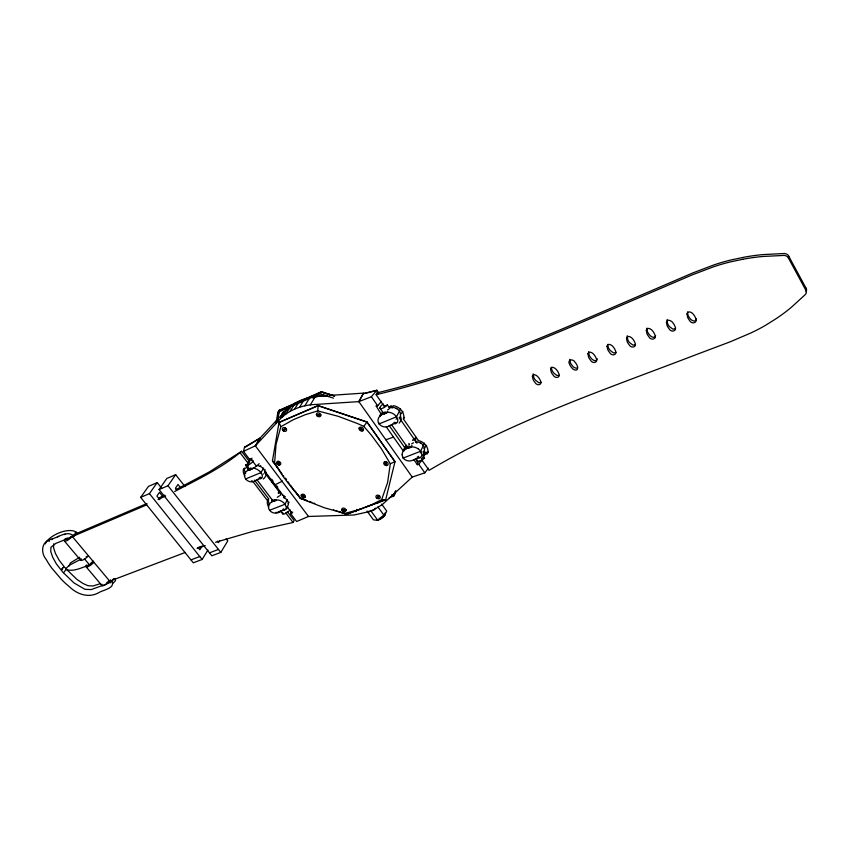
<?xml version="1.0" encoding="UTF-8"?>
<svg xmlns="http://www.w3.org/2000/svg" width="849" height="849" viewBox="0 0 849 849"><rect width="100%" height="100%" fill="white"/><g stroke="black" fill="none" stroke-linecap="round" stroke-linejoin="round"><path stroke-width="1.27" d="M607.651 344.397L608.298 347.421A13.223 11.186 13.3 0 0 610.07 350.319L613.53 352.94L615.939 352.452M424.511 448.972L424.489 448.41M687.467 312.018L688.03 315.202A13.86 11.844 6.3 0 0 689.802 318.216C691.001 320.466 695.925 322.896 696.435 318.948M274.598 463.023L276.052 444.505L280.839 426.707L293.563 419.576L305.226 414.726L317.749 410.916L338.125 416.286L357.493 423.545L363.828 426.4L371.087 434.805L381.403 448.76L390.307 463.777L387.6 482.497L381.647 499.679L371.331 504.89L358.649 509.74L344.652 513.422L324.573 507.829L305.629 500.475L300.992 498.352L293.043 489.459L282.95 476.278L274.598 463.023L272.412 461.028L279.056 422.377L318.142 405.557L367.001 421.942L395.008 461.601L385.669 499.796L346.477 514.314L338.518 511.576M317.749 410.916L318.142 405.557M569.785 359.36L570.432 362.725A12.958 10.857 16.3 0 0 572.215 365.558C573.372 368.201 579.74 369.856 577.033 365.303A12.873 10.719 17.5 0 0 575.24 362.459C573.149 358.045 566.57 359.743 569.743 364.677A12.979 10.867 16.3 0 0 571.526 367.511C572.672 369.771 577.914 371.979 577.702 367.819M588.58 351.73L589.206 355.147A13.085 11.016 14.8 0 0 590.989 358.002C592.124 360.018 596.847 362.523 597.229 358.745M421.677 459.755L429.085 470.335C512.541 420.828 605.114 389.553 695.331 354.956L730.416 341.723L750.898 332.967A179.457 163.305 5.4 0 0 765.894 325.103L775.912 318.789A178.343 162.265 5 0 0 791.183 307.465L805.298 294.571A7.949 6.728 -1.5 0 0 805.775 293.85L806.189 292.884A4.627 3.916 -1.6 0 0 806.062 290.602L806.009 288.119L788.403 255.602A4.712 4.054 -2.4 0 0 786.153 253.915L785.283 253.66A7.97 6.866 -2.2 0 0 784.327 253.511L763.463 254.562A174.724 141.114 3.8 0 0 759.208 254.965A170.118 137.644 3.6 0 0 743.183 257.385L730.862 260.006A172.22 139.247 3.8 0 0 713.85 264.941L692.508 273.049L657.614 288.066C565.912 327.226 474.506 369.591 377.126 392.822L376.107 394.7L384.226 406.3L387.399 404.973L389.235 407.594L393.777 405.695A11.048 8.713 27.2 0 1 403.317 419.13M646.917 328.064L647.458 331.598A13.531 11.515 9.9 0 0 649.23 334.548C650.419 336.469 654.675 339.122 655.64 335.716M805.786 290.082L788.434 258.043L788.7 256.133M276.063 423.078L277.835 412.381L279.151 410.3L321.463 391.676L334.676 396.048M277.379 420.987L279.151 410.3L281.475 410.47M277.517 421.369L279.31 410.534L321.633 391.909L334.262 396.09M260.367 438.02L245.775 446.914A1.316 0.584 9.1 0 0 244.576 446.988L243.472 451.36L249.765 459.67L251.049 459.086A6.569 2.016 -37 0 0 251.941 458.173M45.294 543.901C48.658 535.432 68.918 526.529 76.665 532.419L73.884 536.09L55.716 543.434L50.961 547.276L50.728 551.383L52.659 557.156L56.384 563.916L61.192 570.104L63.94 566.4L59.154 560.234L55.45 553.484L53.54 547.722L53.699 543.806M369.888 511.469L354.054 515.003L308.505 516.468L296.641 521.509L290.613 513.56L290.995 511.523M533.204 373.878L533.809 377.529A12.703 10.528 18.9 0 0 535.602 380.299L538.966 382.825L541.238 382.379M389.224 497.758L393.734 496.071L394.658 492.293M393.734 496.071L395.411 491.306M395.772 490.711L394.955 494.065L391.485 495.36M627.241 335.705L627.708 339.579A13.372 11.345 11.7 0 0 629.491 342.497L632.961 345.15L635.402 344.652M249.765 459.67L249.988 458.853M667.144 319.511L667.558 323.48A13.69 11.674 8.1 0 0 669.32 326.462L672.843 329.157L675.358 328.648M282.229 414.153L284.426 411.797M248.173 468.075L248.163 469.317M422.696 455.457L427.238 453.684L428.151 451.721L423.884 453.377A5.168 1.931 -35 0 1 422.696 455.457L424.479 458.014A5.168 1.942 -35 0 1 419.045 461.453A5.168 1.942 -35 0 1 417.156 459.818M806.115 291.642L806.412 290.91A4.616 3.905 -1.8 0 0 806.285 288.639L806.009 288.119M402.214 454.682A7.068 6.251 5.6 0 0 403.307 458.025L420.637 451.254L424.436 443.178M367.076 511.098L373.496 519.875L377.773 520.299L384.417 515.874L386.698 511.056L381.657 504.094M405.408 447.179L405.939 446.065A3.3 1.21 -35.1 0 0 404.676 447.561L403.126 450.745L386.284 426.845M403.296 458.025L403.646 457.303M374.282 509.421L371.236 511.342L369.697 511.204L374.176 509.633L375.3 508.095M377.816 502.926L377.784 503.001A5.572 2.144 -36.1 0 1 377.901 503.064M390.307 463.777L395.008 461.601M369.527 511.629L368.498 511.3M404.05 449.949L403.774 450.511A6.633 4.892 29.2 0 0 403.784 451.265M382.337 412.147L381.944 412.922M404.527 417.315L403.562 419.247L418.196 440.238M355.742 511.65L356.867 509.421M361.08 508.784L346.477 514.314L344.652 513.422M400.558 408.857L396.525 416.753L379.195 423.895L379.567 423.184M386.136 439.294L385.86 439.814L393.49 437.065M381.647 413.505L380.999 414.758M287.132 506.736A6.58 5.052 26.4 0 0 288.278 503.584L289.084 502.141M384.226 406.3L384.735 405.355M367.001 421.942L363.828 426.4M380.755 415.193L380.034 416.477M215.55 542.309L252.938 531.368L293.064 522.485L294.147 520.543L287.27 511.469M243.472 451.36L255.347 445.831L278.684 420.69C287.917 409.95 302.202 404.899 316.072 404.421L358.83 401.619L363.574 393.119L329.263 395.454M428.458 468.149L424.818 472.84L412.232 477.064L358.83 401.619L363.351 393.554L376.924 390.253M295.24 491.306L300.334 498.395L307.518 500.868M288.31 503.584A6.23 4.786 26.4 0 0 283.991 497.737L284.776 496.368M287.471 499.7L284.818 504.327L269.653 510.249M283.991 497.747L285.052 496.697M282.547 481.054L275.002 484.79M277.835 412.381L320.211 393.756L321.463 391.676M184.955 486.477L175.669 474.676L166.786 478.486L159.06 489.533L211.826 555.798L220.814 552.402L227.765 540.909L226.152 538.85M310.331 404.867L315.425 396.472L326.716 395.623M304.823 405.811L309.938 397.417L315.425 396.472M265.281 469.826L264.57 470.983L284.595 497.482M299.559 407.223L304.717 398.828L309.938 397.417M247.675 470.537A7.715 6.59 8.9 0 0 245.255 472.67A7.025 6.092 12.8 0 0 244.47 475.758A6.696 5.805 15.7 0 0 245.69 478.91L260.834 472.67L263.625 468.128M219.636 540.707L218.469 542.617L217.291 541.131M294.614 409.091L299.803 400.707L304.717 398.828M161.692 488.249L157.203 482.614L148.501 486.36L140.658 497.376L193.307 562.813L202.115 559.47L207.909 550.099M290.008 411.394L295.229 403.01L299.803 400.707M282.017 417.22L287.27 408.836L295.229 403.01M280.839 426.707L279.056 422.377M202.2 545.971L199.823 549.781L198.655 548.316M285.805 414.11L291.037 405.726M249.893 470.41L245.711 464.912L248.47 463.756L249.648 461.877L241.604 451.275L209.448 471.832L175.976 489.65M308.505 516.468L255.347 445.831L260.388 437.851L244.661 447.03M255.347 445.831L260.696 437.394L287.27 408.836M174.703 491.507C197.626 479.441 221.897 468.011 241.604 451.275M110.052 583.04L110.529 580.345M399.805 417.347L400.07 416.912A7.344 5.794 27.3 0 0 393.437 407.403M159.06 489.533L167.996 485.734L175.669 474.676M105.605 584.218L111.76 581.374L113.724 578.551M260.696 465.623L260.155 466.366A6.654 5.158 28.1 0 0 255.942 465.539L251.049 459.086M140.658 497.376L149.424 493.64L157.203 482.614M423.693 451.509L423.938 451.116A7.27 5.667 25.3 0 0 423.364 445.438M81.355 558.971L69.438 565.201L66.625 567.843L66.466 569.615C74.139 572.046 82.332 567.143 89.633 565.01L91.618 562.229M284.733 429.827L285.805 428.331L283.64 431.005M283.948 429.796L285.285 427.96L283.12 430.634M378.495 497.376L379.524 495.901L377.2 498.405M413.824 459.606L417.4 464.7L418.769 464.233L422.303 459.712M380.904 413.686L376.34 406.3A7.015 2.314 -35 0 1 376.309 405.366M376.34 406.3L377.709 405.78L381.424 401.354M377.731 497.323L379.015 495.529L376.691 498.045M358.83 401.619L371.363 396.759L376.807 390.338L378.633 392.747M48.881 541.503L49.624 540.781M412.232 477.064L382.464 504.433L374.176 509.633M271.754 481.882L272.954 481.15M112.875 583.433L115.549 580.578L115.061 578.424M261.067 477.584L260.388 478.029M395.836 422.399L395.241 422.791M387.77 411.277L387.102 411.712M412.041 445.629L411.16 446.192M371.374 505.134L372.095 504.688M392.673 424.065L389.595 425.88A8.225 7.45 6.8 0 1 386.008 426.92A7.503 6.739 7.2 0 1 382.188 426.272A7.142 6.399 7.8 0 1 379.195 423.895M280.435 492.006L279.066 492.728M258.064 479.197L255.453 480.746A7.715 6.909 20 0 1 252.195 481.85A6.856 6.039 16.3 0 1 245.637 478.942M414.153 438.742L415.798 437.797A7.715 7.079 6.7 0 1 416.36 437.405M413.622 439.06L413.081 439.379M281.9 510.546L279.3 512.064M247.611 470.452L251.208 468.712M381.71 414.662L387.293 412.338M271.627 501.992L275.214 500.305M405.864 449.015L407.647 448.06M413.58 459.978L417.729 458.046M408.029 447.848L411.457 446.807M559.035 375.47L556.732 375.375L553.76 372.987A12.831 10.687 17.6 0 1 551.977 370.196L551.266 367.267M51.481 539.571L52.553 539.03M79.71 557.231L70.382 562.94L69.151 565.943M159.347 497.747L164.759 495.137M158.063 499.605L165.651 495.954M146.983 503.499L73.704 534.732M146.835 504.826L72.335 536.568L109.744 581.162L185.167 552.476M278.96 422.526L318.057 405.705L366.917 422.091L394.934 461.76M290.613 513.56L291.886 513.008A6.452 2.271 -37.2 0 0 292.746 512.096M248.343 462.429L249.648 461.877M246.178 466.483L248.025 465.719M104.905 584.515L103.78 584.972M57.435 536.929L58.74 536.409M103.005 585.29L91.225 589.577L84.985 589.323L73.98 582.934L63.526 572.842L66.275 569.148L77.036 579.485L83.075 583.528L87.967 585.683L93.05 585.99L100.543 583.56M277.347 512.361L276.859 512.552A10.188 7.397 29.8 0 1 276.01 512.393M278.09 512.074L279.565 511.501M280.541 511.119L280.786 511.024A4.85 1.687 -37.2 0 1 280.839 510.642M423.29 458.471L424.479 458.014M280.786 511.024L283.088 513.167M197.817 547.669L201.107 546.395M190.961 559.894L199.77 556.541M209.47 552.848L218.458 549.43M392.089 494.85L394.796 493.842M365.961 506.97L385.743 499.637L381.647 499.679M403.126 450.745L403.774 450.511M75.02 532.949L76.665 532.419M197.042 548.369L205.193 545.663M320.306 396.069L324.18 395.793M63.983 534.594L65.246 534.286M376.107 394.7C473.646 371.501 565.211 329.125 657.073 289.965L692.041 274.938L713.425 266.841A172.591 139.406 3.9 0 1 730.458 261.885L742.811 259.263M251.463 468.648L252.493 468.425A7.715 4.033 39.9 0 1 254.987 468.404M410.364 447.041L409.749 447.168M395.188 423.598L392.981 424.012M275.469 500.252L276.509 500.061M260.335 478.751L258.361 479.069M419.173 457.813L417.888 458.025M284.192 510.175L283.12 510.323M278.822 492.823L278.09 492.929M282.197 510.44L282.982 510.334M382.782 413.484L382.23 413.527M414.832 438.933L415.554 438.933M406.947 447.826L406.331 447.848M300.992 498.352L300.334 498.395L293.839 489.703M280.191 510.928L282.823 513.9M318.014 414.556L316.433 414.567A2.494 1.252 -14.8 0 0 318.057 415.384A2.494 1.252 -14.8 0 0 320.667 414.524L318.545 414.545M316.581 415.108L320.805 415.076A2.494 1.252 -14.8 0 1 318.354 415.925A2.494 1.252 -14.8 0 1 316.613 415.267M343.537 509.612L341.754 509.58A2.388 1.337 -14.9 0 0 343.346 510.493A2.388 1.337 -14.9 0 0 345.83 509.655L344.047 509.623M392.811 407.393L393.469 407.456M416.838 441.798L417.485 441.883A7.27 5.667 25.3 0 1 423.386 445.481M320.211 393.756L333.455 398.149M300.419 498.236L306.171 500.22M338.847 511.501L340.767 512.159M341.733 512.499L346.562 514.165M308.951 501.366L310.394 501.865M311.116 502.109L311.827 502.364M313.992 503.107L314.714 503.351M333.455 509.825L334.177 510.079M335.631 510.578L337.796 511.321M396.175 408.327L396.791 408.666M420.17 442.753L420.775 443.082M271.733 500.719L272.073 499.403A6.781 4.935 29.8 0 0 271.68 501.356M302.69 495.827L301.353 494.871A2.377 1.592 40.8 0 0 302.647 497.005A2.377 1.592 40.8 0 0 304.897 497.408A2.207 1.624 29.1 0 0 303.613 494.341A2.207 1.624 29.1 0 0 301.331 496.156A2.207 1.624 29.1 0 0 304.897 497.408L303.348 496.304M361.218 428.703L359.594 427.525A2.505 1.56 40.9 0 0 360.995 429.721A2.505 1.56 40.9 0 0 363.308 430.22L361.918 429.201M360.422 428.745L359.265 427.907A2.505 1.56 40.9 0 0 360.655 430.103A2.505 1.56 40.9 0 0 362.969 430.602A2.335 1.804 28.4 0 0 361.695 427.27A2.335 1.804 28.4 0 0 359.191 429.307A2.335 1.804 28.4 0 0 362.969 430.602L360.889 429.085M63.399 572.704C59.292 570.496 64.078 564.203 66.137 569M86.014 566.665L101.901 585.513M84.444 558.844L89.633 565.01M64.375 540.972L80.634 560.276M73.884 536.09C67.74 530.105 58.528 537.035 51.895 539.051C41.58 540.771 40.147 552.317 46.249 559.533A61.627 41.017 33.2 0 0 51.938 568.299L61.34 579.315A61.383 40.826 33 0 0 69.597 586.882C77.333 594.533 89.187 598.439 99.057 592.475C103.122 590.076 115.814 587.964 111.76 581.374M159.75 499.605L156.895 496.039L159.474 492.346L162.764 496.474M149.424 493.64L202.115 559.47M176.666 489.735L175.456 488.196L177.993 484.492L180.412 487.57M167.996 485.734L220.814 552.402M254.456 480.141L268.517 498.586L267.382 500.507L252.832 481.436M240.405 453.133L248.47 463.756M285.688 512.775L293.064 522.485M271.712 479.25L272.72 480.598M276.763 485.946L277.772 487.284M264.729 471.98L280.043 492.24M264.665 472.596L279.714 492.494M287.132 506.736L291.886 513.008M256.95 479.738L273.41 501.483M278.96 469.518L272.508 460.88L282.091 473.975M285.391 478.114L286.548 479.674M283.396 475.727L283.831 476.31M286.017 479.239L286.453 479.823M287.758 481.563L288.193 482.147M288.628 482.731L289.063 483.314M290.369 485.066L290.804 485.639M291.239 486.222L292.544 487.963M292.979 488.546L293.414 489.13M371.236 511.342L377.773 520.299M377.89 506.895L384.417 515.874M379.853 408.008L384.056 413.983M391.622 424.765L407.849 447.869M415.416 458.64L417.379 461.442M371.363 396.759L377.709 405.78M418.769 464.233L424.818 472.84M389.086 425.391L404.676 447.561M377.126 392.822L377.89 393.915M390.933 405.864L392.418 407.998M399.126 417.612L417.008 443.242M422.972 451.785L424.468 453.918M423.884 453.377L424.776 454.661M788.434 258.043L788.137 257.523A4.723 4.065 -2.2 0 0 785.887 255.825L785.007 255.57A7.991 6.877 -2 0 0 784.051 255.422L763.145 256.462A175.106 141.284 3.8 0 0 758.879 256.865A170.49 137.803 3.7 0 0 742.811 259.274M279.194 463.862L278.472 461.368A2.409 1.008 -89.7 0 0 278.461 463.883A2.409 1.008 -89.7 0 0 279.395 465.029M279.257 464.085L279.523 464.987M386.242 463.628L385.796 461.75A2.303 1.762 26.5 0 0 384.151 464.382A2.303 1.762 26.5 0 0 387.951 464.732A2.303 1.762 26.5 0 0 385.722 461.75A2.483 0.86 -89.8 0 0 386.422 465.528M386.359 464.085L386.688 465.485M385.69 463.851L385.191 461.75A2.483 0.86 -89.8 0 0 385.69 465.464M385.754 464.085L386.083 465.485M377.115 390.36L364.709 393.554A1.38 1.019 5.9 0 0 363.287 393.469M323.639 393.14A169.163 123.052 27.7 0 1 333.105 395.284M285.964 409.229A173.069 128.379 24.7 0 1 290.454 406.522M304.961 399.412A173.069 128.379 24.7 0 1 306.234 398.892M282.165 415.394A180.137 138.716 23.3 0 1 283.364 411.818M290.316 407.945A173.419 128.443 24.7 0 0 282.484 412.71A180.519 138.812 23.3 0 0 280.86 417.475M312.814 398.075A173.419 128.443 24.7 0 1 322.387 395.22A169.503 123.105 27.7 0 1 328.712 396.6M245.711 473.392A10.294 7.545 31.4 0 1 244.459 468.149M269.653 504.773A10.167 7.386 29.8 0 1 268.74 498.692M268.772 507.076A10.188 7.397 29.8 0 1 267.605 500.602M252.832 481.234A10.305 7.545 31.4 0 1 251.431 480.821M244.915 475.875A10.305 7.545 31.4 0 1 243.536 468.913L247.537 467.311A4.914 1.539 -37 0 1 248.322 465.719M72.717 536.133A6.06 1.687 -38.4 0 1 72.335 536.568M72.536 536.228A6.06 1.634 -38.9 0 1 65.861 541.068A6.06 1.634 -38.9 0 1 65.426 538.542M110.561 580.228A5.964 1.836 -39.4 0 1 104.554 585.269A5.964 1.836 -39.4 0 1 102.007 584.282M110.423 580.291A5.964 1.783 -39.9 0 1 109.744 581.162M93.91 562.282A6.007 1.751 -39.2 0 1 87.818 566.707A6.007 1.751 -39.2 0 1 86.418 564.967M71.284 536.122A3.025 0.817 -38.9 0 1 67.782 539.03A3.025 0.817 -38.9 0 1 67.304 537.841M108.481 581.109A2.982 0.923 -39.4 0 1 106.571 582.913M88.455 555.777A6.017 1.73 -39.1 0 1 82.682 560.085A6.017 1.73 -39.1 0 1 80.676 559.045M86.46 556.509A3.003 0.86 -39.1 0 1 86.163 556.785M92.456 560.913A3.003 0.881 -39.2 0 1 92.594 562.24A3.003 0.881 -39.2 0 1 89.58 564.67A3.003 0.881 -39.2 0 1 88.434 564.161M253.384 460.805A4.924 1.528 -37 0 1 248.81 464.753A4.924 1.528 -37 0 1 245.711 464.912M248.301 461.538A4.924 1.528 -37 0 1 251.835 459.405M290.04 509.708A4.839 1.698 -37.2 0 1 285.572 513.475A4.839 1.698 -37.2 0 1 282.568 513.369M251.039 467.905A6.559 1.804 -31 0 1 249.617 468.425M252.44 468.68A6.548 2.674 -43 0 1 249.893 469.826M247.834 469.911A6.866 5.03 31.4 0 1 248.184 468.075M257.109 480.173A6.527 2.324 -43.2 0 1 256.154 480.088M279.332 512.106A7.62 6.781 17.3 0 1 276.063 513.146A6.771 5.922 13.9 0 1 269.6 510.281A6.771 5.826 10.6 0 1 269.313 504.179M280.913 511.48A6.463 2.462 -43.4 0 1 280.011 511.385M274.959 499.541A6.484 1.953 -31.1 0 1 273.516 500.029M276.477 500.231A6.484 2.812 -43.2 0 1 273.962 501.345M269.282 504.157A7.62 6.442 6.9 0 1 271.691 502.077M278.801 493.067A6.463 1.518 -32.6 0 1 279.417 492.813M278.557 492.24A6.474 2.94 -38.6 0 1 279.257 492.049M255.05 468.563A6.856 3.714 40.2 0 1 260.93 472.649M260.855 472.66A6.707 3.629 40.2 0 1 262.245 475.514A7.036 3.778 40.6 0 1 261.991 477.722A7.726 4.096 41.5 0 1 260.261 478.645M284.914 504.306A6.781 3.64 39.2 0 1 285.858 509.209A7.63 4.022 40.5 0 1 284.107 510.058M276.541 500.093A7.047 3.789 39.2 0 1 285.105 504.253M259.157 463.66A6.314 0.945 -32.5 0 1 251.24 469.348M260.441 477.149A6.527 1.433 -31.4 0 1 259.178 477.817M266.108 472.118A6.23 4.436 -43.3 0 1 263.275 479.038M263.201 474.039A6.293 1.051 -20.9 0 1 263.657 473.901M287.811 506.949A6.23 4.553 -43.7 0 1 286.177 508.944M283.768 508.838A6.463 1.592 -31.5 0 1 282.919 509.262M279.342 495.943A6.187 0.753 -32.6 0 1 277.23 497.344M280.86 493.471A6.24 2.876 -55 0 1 280.223 495.413M282.282 495.254A6.781 4.945 29.7 0 1 284.044 495.689M260.155 466.366A6.293 4.882 28.1 0 1 264.559 470.93M265.482 471.619A6.866 5.041 31.3 0 1 265.132 472.564M411.266 447.009A6.919 3.247 -40.5 0 1 408.592 448.24M409.441 446.372A6.909 2.144 -28.6 0 1 407.732 446.924M411.595 446.998A7.779 4.383 34.1 0 1 417.814 448.622M417.846 448.559A7.089 4.287 37.1 0 1 420.616 451.254M420.764 451.233A7.535 4.606 42.1 0 1 419.236 457.929M413.41 442.732A6.58 0.722 -33.3 0 1 411.606 443.963M385.361 411.914A6.994 1.963 -28.7 0 1 383.706 412.497M387.102 412.614A6.994 3.099 -40.5 0 1 384.385 413.898M387.388 412.465A8.246 4.723 35.2 0 1 390.328 412.572A7.524 4.457 37.8 0 1 393.671 414.047A7.163 4.383 38.4 0 1 397.831 419.894A7.864 4.85 43.5 0 1 395.252 423.704M379.036 423.98A7.599 6.803 7.7 0 1 381.742 414.705M392.1 425.126A6.962 2.749 -41.6 0 1 390.391 425.37M379.981 416.445A7.248 5.402 30.9 0 1 380.914 413.686M382.803 413.198A6.739 1.189 -32.4 0 1 383.398 412.646M389.988 408.199A6.654 0.923 -33.3 0 1 387.653 409.834M400.749 416.795A6.622 4.914 -37.5 0 1 399.136 423.142M394.552 422.303A6.972 1.613 -30 0 1 393.883 422.643M402.872 411.319A7.8 6.898 -0.8 0 1 400.197 414.248M391.569 406.204A6.675 3.343 -64.1 0 1 391.325 407.775M408.868 445.216A6.59 0.541 -58.3 0 1 409.451 444.229M408.772 443.857A6.665 0.531 -58.4 0 1 408.942 443.571M404.973 449.546A7.227 5.614 25.6 0 1 405.589 446.425M417.4 464.7A6.877 2.611 -34.9 0 1 419.151 460.784M406.491 446.16A4.744 2.112 -79.1 0 1 406.713 445.226M396.005 419.066A6.654 0.669 -9.9 0 1 396.897 418.928M418.78 456.369A6.888 1.804 -29.9 0 1 417.188 457.144M416.148 459.203A6.888 2.908 -41.6 0 1 414.981 459.436M424.596 451.01A6.548 4.988 -37.5 0 1 421.2 458.757M420.297 452.899A6.58 0.838 -9.8 0 1 421.284 452.772M412.572 440.451A6.898 1.825 -31.5 0 1 414.004 439.878M415.511 438.975A6.601 3.449 -64.6 0 1 415.416 442.138M413.505 459.893A7.514 6.654 5.6 0 1 403.158 458.12M402.086 454.671A7.758 6.866 4.5 0 1 405.854 448.994M426.559 445.407A7.471 6.516 -2.4 0 1 423.874 448.208M383.631 515.661A3.99 1.571 -36.1 0 1 381.498 517.752M380.501 518.357A3.99 1.571 -36.1 0 1 379.874 518.654M385.096 512.945A5.55 2.176 -36.1 0 1 382.867 517.476A5.55 2.176 -36.1 0 1 376.818 520.002M384.374 514.069A5.55 2.176 -36.1 0 1 379.068 518.59M387.399 404.973A5.253 1.751 -35 0 1 380.416 408.634A5.253 1.751 -35 0 1 383.26 403.912M428.384 451.403A10.91 8.501 25.3 0 1 428.225 451.764M418.175 440.451A10.92 8.511 25.3 0 1 427.323 453.727M390.264 406.215A5.253 1.762 -35 0 1 389.235 407.594M607.024 346.339L607.672 349.374A13.255 11.196 13.4 0 0 609.455 352.271C611.577 356.782 618.263 355.009 615.143 349.99A13.128 11.048 14.7 0 0 613.36 347.082C612.214 345.002 607.417 342.497 607.024 346.339M626.498 338.454L627.124 341.531A13.404 11.355 11.7 0 0 628.907 344.461C631.04 349.024 637.801 347.209 634.691 342.136A13.276 11.217 13.2 0 0 632.908 339.197C631.752 337.074 626.912 334.58 626.498 338.454M646.301 330.441L646.917 333.551A13.552 11.525 10 0 0 648.689 336.512C650.833 341.128 657.667 339.271 654.579 334.145A13.425 11.377 11.5 0 0 652.796 331.174C651.629 329.009 646.736 326.525 646.301 330.441M666.454 322.28L667.049 325.422A13.711 11.695 8.2 0 0 668.821 328.414C670.975 333.105 677.884 331.195 674.806 326.016A13.573 11.546 9.8 0 0 673.034 323.013C671.846 320.795 666.921 318.333 666.454 322.28M687 313.96L687.563 317.144A13.881 11.854 6.4 0 0 689.335 320.179C691.511 324.923 698.494 322.96 695.427 317.728A13.733 11.716 8 0 0 693.654 314.692C692.455 312.421 687.488 309.981 687 313.96M532.365 376.181L533.055 379.482A12.735 10.538 18.9 0 0 534.849 382.252C536.908 386.539 543.328 384.947 540.166 380.119A12.629 10.4 20 0 0 538.372 377.338C537.247 375.64 533.193 372.934 532.365 376.181M550.577 368.806L551.245 372.138A12.852 10.697 17.7 0 0 553.039 374.94C555.108 379.28 561.603 377.646 558.451 372.775A12.746 10.559 18.8 0 0 556.657 369.962C555.522 368.222 551.426 365.526 550.577 368.806M587.922 353.672L588.548 357.089A13.117 11.026 14.9 0 0 590.331 359.955C592.432 364.401 599.054 362.682 595.924 357.705A13 10.878 16.2 0 0 594.141 354.84C592.984 353.025 588.813 350.34 587.922 353.672M345.968 510.153L341.892 510.079A2.388 1.337 -14.9 0 0 343.474 510.992A2.388 1.337 -14.9 0 0 345.968 510.153M305.205 497.058L301.66 494.532A2.377 1.592 40.8 0 0 302.944 496.654A2.377 1.592 40.8 0 0 305.205 497.058M278.95 464.987L277.899 461.357A2.409 1.008 -89.7 0 0 277.92 464.021A2.409 1.008 -89.7 0 0 278.95 464.987M316.804 415.522A2.324 1.794 30.6 0 0 320.593 416.042A2.324 1.794 30.6 0 0 318.46 412.901A2.324 1.794 30.6 0 0 316.804 415.522M282.653 430.072A2.282 1.73 31.5 0 0 286.368 430.74A2.282 1.73 31.5 0 0 284.373 427.62A2.282 1.73 31.5 0 0 282.653 430.072M276.954 463.756A2.239 1.666 30.8 0 0 280.594 464.392A2.239 1.666 30.8 0 0 278.589 461.378A2.239 1.666 30.8 0 0 276.954 463.756M342.221 510.61A2.218 1.645 27.3 0 0 345.83 510.886A2.218 1.645 27.3 0 0 343.537 508.095A2.218 1.645 27.3 0 0 342.221 510.61M376.34 497.652A2.26 1.698 26.2 0 0 380.065 498.087A2.26 1.698 26.2 0 0 377.922 495.169A2.26 1.698 26.2 0 0 376.34 497.652"/></g></svg>
